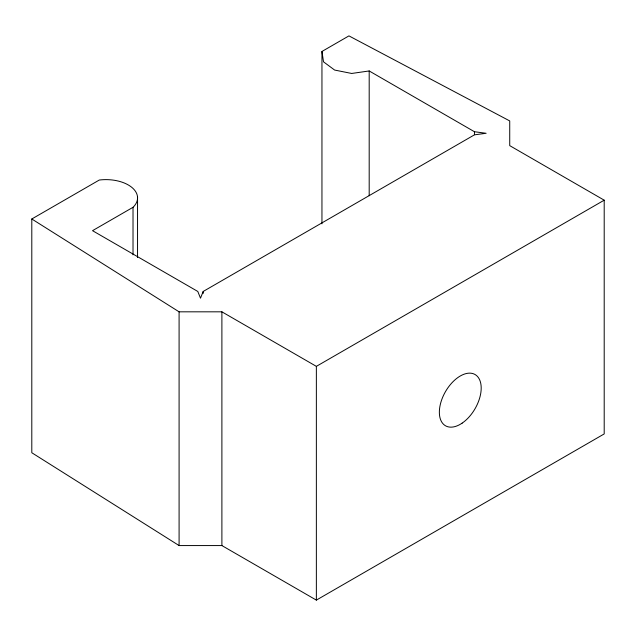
<?xml version="1.0" encoding="UTF-8"?>
<svg xmlns="http://www.w3.org/2000/svg" width="636" height="636" viewBox="0 0 636 636"><rect width="100%" height="100%" fill="white"/><g stroke="black" fill="none" stroke-linecap="round" stroke-linejoin="round"><path stroke-width="0.95" d="M321.951 51.468L323.525 61.843L334.631 70.055L351.676 73.458L369.19 70.954L474.448 131.724L486.127 133.282L474.448 134.84L203.194 291.455L200.491 298.189L197.796 291.455L92.53 230.677L133.019 207.304A31.609 18.253 0 0 0 131.676 187.262A31.609 18.253 0 0 0 99.28 180.036L31.8 218.991L31.8 452.737L179.09 545.569L221.892 545.569L316.362 600.114L604.2 433.927L604.2 200.181L509.73 145.636L509.73 120.927L348.941 35.886L321.951 51.468L321.951 223.816M31.8 218.991L179.09 311.823L221.892 311.823L316.362 366.36L604.2 200.181M474.448 131.724L474.448 134.697M369.19 70.954L369.19 195.753M316.362 366.36L316.362 600.114M221.892 311.823L221.892 545.569M203.194 291.455L203.194 293.435M179.09 311.823L179.09 545.569M137.543 197.168L137.543 257.588M133.019 207.304L133.019 254.845M462.141 423.131A29.582 17.077 -60 0 0 477.39 376.377A29.582 17.077 -60 0 0 441.305 400.934A29.582 17.077 -60 0 0 462.141 423.131"/></g></svg>
